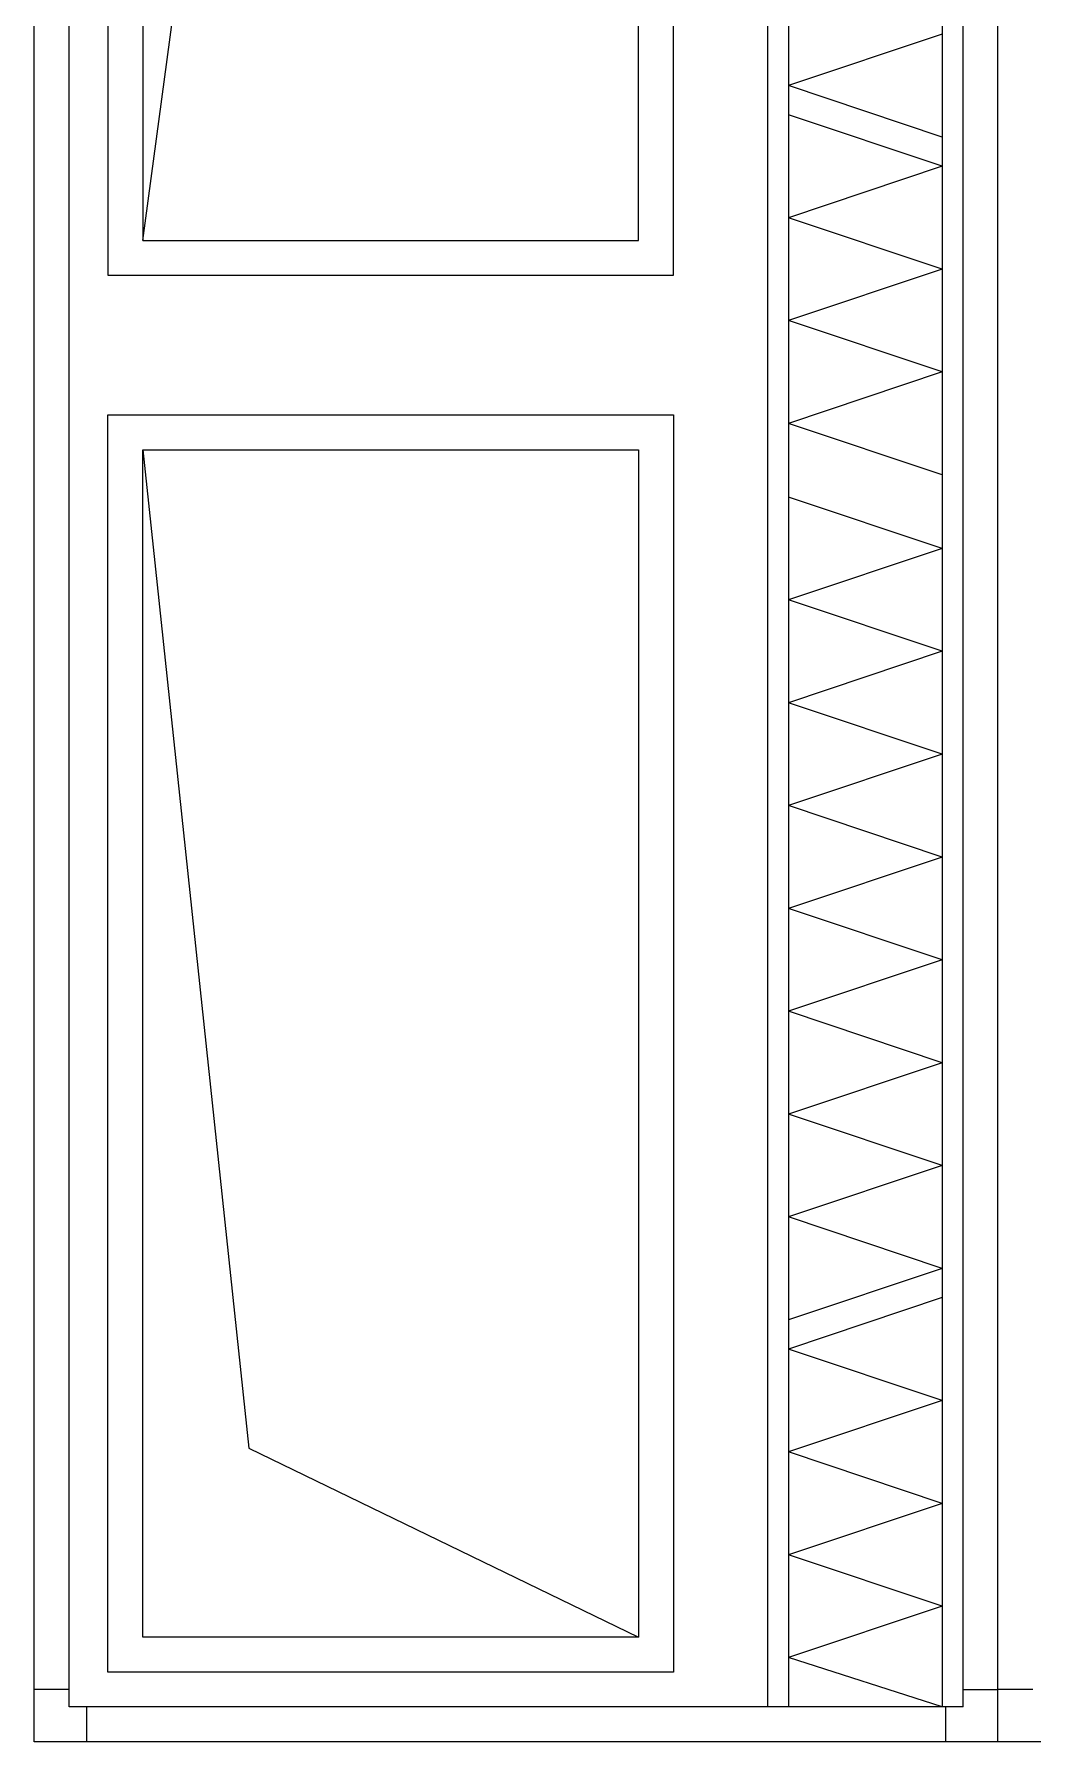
# Model space of a CAD drawing. Header units: millimetres. Extents: x -69706 to 52883, y -6882 to 68885.
# Drawn here: x 5279 to 6709, y 23206 to 25651 of the extents above; entities that cross this region are included whole.
import ezdxf

# ---------------------------------------------------------------- set-up
doc = ezdxf.new("R2010")
doc.units = ezdxf.units.MM
doc.layers.add('ac-SB', color=7, linetype='Continuous', lineweight=13)

# ---------------------------------------------------------------- blocks, each defined once
blk = doc.blocks.new('A$C15852BBE')
at = {"layer": 'ac-SB', "lineweight": 25}
for p, q in [((6520.2, 4000), (6520.2, 0)), ((6520.2, 4000), (6520.2, 0)), ((6595.2, 3950), (6595.2, 4000)), ((7825.2, 3950), (7825.2, 4000)), ((7900.2, 4000), (7900.2, 0)), ((6570.2, 3950), (7850.2, 3950)), ((6570.2, 3950), (6570.2, 50)), ((6600.2, 50), (6600.2, 3950)), ((6600.2, 3950), (6820.2, 3879.4)), ((6820.2, 50), (6820.2, 3950)), ((6850.2, 50), (6850.2, 3950)), ((7850.2, 3950), (7850.2, 50)), ((6470.2, 3925), (6520.2, 3925)), ((6570.2, 3925), (6520.2, 3925)), ((7850.2, 3925), (7900.2, 3925)), ((6600.2, 3805.8), (6820.2, 3879.4)), ((7592.7, 3579.5), (7034.8, 3850)), ((6600.2, 3805.8), (6820.2, 3732.2)), ((6600.2, 3658.5), (6820.2, 3732.2)), ((6600.2, 3658.5), (6820.2, 3584.9)), ((6600.2, 3511.2), (6820.2, 3584.9)), ((7744.8, 2150), (7592.7, 3579.5)), ((6600.2, 3511.2), (6820.2, 3437.6)), ((6600.2, 3363.9), (6820.2, 3437.6)), ((6600.2, 3322.1), (6820.2, 3395.7)), ((6600.2, 3322.1), (6820.2, 3248.4)), ((6600.2, 3174.8), (6820.2, 3248.4)), ((6600.2, 3174.8), (6820.2, 3101.2)), ((6600.2, 3027.5), (6820.2, 3101.2)), ((6600.2, 3027.5), (6820.2, 2953.9)), ((6600.2, 2880.2), (6820.2, 2953.9)), ((6600.2, 2880.2), (6820.2, 2806.6)), ((6600.2, 2733), (6820.2, 2806.6)), ((6600.2, 2733), (6820.2, 2659.3)), ((6600.2, 2585.7), (6820.2, 2659.3)), ((6600.2, 2585.7), (6820.2, 2512)), ((6600.2, 2438.4), (6820.2, 2512)), ((6600.2, 2438.4), (6820.2, 2364.7)), ((6600.2, 2291.1), (6820.2, 2364.7)), ((6600.2, 2291.1), (6820.2, 2217.5)), ((6600.2, 2185.7), (6820.2, 2112)), ((6600.2, 2038.4), (6820.2, 2112)), ((6600.2, 2038.4), (6820.2, 1964.7)), ((6600.2, 1891.1), (6820.2, 1964.7)), ((6600.2, 1891.1), (6820.2, 1817.5)), ((7744.8, 1850), (7592.7, 720.5)), ((6600.2, 1743.8), (6820.2, 1817.5)), ((6600.2, 1743.8), (6820.2, 1670.2)), ((6600.2, 1702), (6820.2, 1628.3)), ((6600.2, 1554.7), (6820.2, 1628.3))]:
    blk.add_line(p, q, dxfattribs=at)
for points in [[(7900.2, 0), (100.2, 0), (100.2, 4000), (7900.2, 4000)], [(6984.8, 2100), (6984.8, 3900), (7794.8, 3900), (7794.8, 2100)], [(7034.8, 2150), (7034.8, 3850), (7744.8, 3850), (7744.8, 2150)], [(6984.8, 1900), (6984.8, 100), (7794.8, 100), (7794.8, 1900)], [(7034.8, 1850), (7034.8, 150), (7744.8, 150), (7744.8, 1850)]]:
    blk.add_lwpolyline(points, close=True, dxfattribs=at)

msp = doc.modelspace()

# ---------------------------------------------------------------- block references
at = {"layer": 'ac-SB', "rotation": 180}
msp.add_blockref('A$C15852BBE', (13179.315, 27205.514), dxfattribs=at)

doc.saveas('drawing.dxf')
